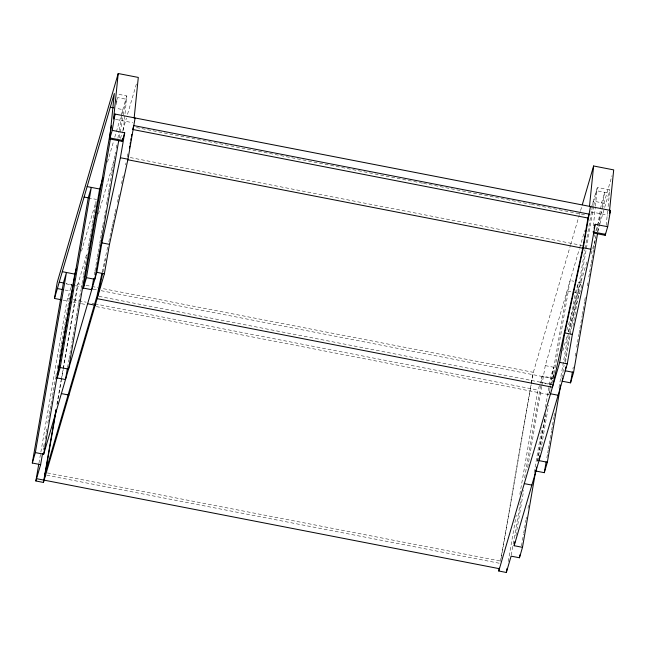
<?xml version="1.0" encoding="UTF-8"?>
<svg xmlns="http://www.w3.org/2000/svg" width="646" height="646" viewBox="0 0 646 646"><rect width="100%" height="100%" fill="white"/><g stroke="black" fill="none" stroke-linecap="round" stroke-linejoin="round"><path stroke-width="0.48" stroke-dasharray="3.23 2.42" d="M123.313 130.508L126.842 95.907L117.217 94.033M593.375 225.963L595.297 207.18M595.394 206.195L597.316 187.413L609.816 189.843L607.902 208.626M606.182 225.43L607.797 209.611M38.946 463.158L66.974 300.875L71.746 284.547L66.191 283.465M43.201 449.802L43.54 447.823M43.71 446.83L44.396 442.873M45.083 438.917L46.108 432.982M46.278 431.988L46.787 429.017M47.812 423.082L49.185 415.168M49.354 414.175L50.041 410.218M50.21 409.233L50.889 405.268M51.066 404.283L52.431 396.361M52.601 395.376L53.287 391.419M53.457 390.426L55.677 377.563M55.847 376.578L56.533 372.613M57.219 368.656L58.067 363.714M59.093 357.771L59.779 353.814M59.949 352.829L61.322 344.907M61.491 343.922L62.169 339.957M62.347 338.972L63.712 331.059M63.881 330.066L64.568 326.109M64.737 325.116L65.424 321.159M65.593 320.174L66.958 312.252M67.127 311.267L67.814 307.31M67.983 306.317L70.204 293.454M71.23 287.518L71.746 284.547M56.921 404.453L61.023 380.664M61.2 379.67L62.912 369.762M63.082 368.769L77.367 286.065L87.089 252.772M57.244 404.146L63.235 369.447M63.405 368.454L78.037 283.772L81.994 284.539M67.539 367.679L68.904 359.765M69.082 358.772L69.76 354.815M69.929 353.822L72.158 340.959M72.328 339.974L73.006 336.009M73.184 335.024L74.548 327.11M74.718 326.117L75.057 324.139M75.743 320.182L76.26 317.21M76.43 316.225L77.108 312.26M77.286 311.275L77.795 308.303M77.964 307.318L78.651 303.362M78.82 302.368L81.041 289.505M81.21 288.512L81.897 284.555M82.066 283.57L83.439 275.648M83.609 274.663L84.287 270.706M84.465 269.713L85.143 265.756M85.312 264.763L86.685 256.85M86.855 255.856L87.194 253.878M87.88 249.921L88.389 246.958M88.567 245.965L89.245 242.008M89.414 241.015L89.931 238.051M90.101 237.058L90.787 233.101M90.957 232.108L92.321 224.194M92.491 223.201L93.177 219.244M93.347 218.259L95.568 205.396M95.745 204.402L96.084 202.424M116.353 104.49L117.548 97.562L125.881 99.185L122.974 116.005M94.292 274.873L94.8 271.901M94.978 270.916L97.199 258.053M97.368 257.06L98.055 253.103M98.224 252.11L99.589 244.196M99.759 243.211L100.445 239.246M100.614 238.261L101.301 234.304M101.47 233.311L102.835 225.397M103.005 224.404L103.352 222.426M104.03 218.469L105.403 210.556M106.429 204.612L106.937 201.649M107.107 200.656L108.48 192.742M108.649 191.749L109.336 187.792M109.505 186.807L111.726 173.935M111.895 172.95L112.582 168.994M112.751 168L114.116 160.087M114.285 159.094L114.972 155.137M115.141 154.152L115.489 152.173M116.167 148.209L117.023 143.267M117.879 138.317L119.074 131.388M119.244 130.403L121.981 114.568M122.151 113.575L122.837 109.618L116.353 108.358M119.219 137.776L122.805 116.999M127.31 156.994L127.981 153.094M500.416 561.406L532.684 374.623L570.418 245.423M501.256 558.128L531.198 384.782M531.367 383.821L533.354 372.33L101.793 288.391M508.216 561.592L516.251 515.08M519.844 494.303L537.448 392.38L539.781 384.386M511.277 555.156L521.023 498.752M524.609 477.975L542.22 376.053L554.72 378.483M515.863 535.817L523.728 490.298M527.661 467.534L541.679 386.397M541.849 385.404L545.264 365.612L579.373 248.839M521.5 545.894L523.551 534.016M523.72 533.031L524.399 529.074M524.576 528.081L525.941 520.167M526.11 519.174L526.45 517.196M527.992 508.289L528.501 505.325M534.145 472.67L542.01 427.151M545.426 407.36L550.553 377.676L553.598 367.235L550.521 385.048M537.367 461.244L545.224 415.725M548.817 394.94L550.352 386.033M537.674 461.163L546.048 412.673M549.463 392.881L550.658 385.953M550.828 384.968L567.067 290.958L571.702 291.863M551.934 383.312L553.897 374.664M540.718 450.722L548.583 405.204M553.364 377.498L553.88 374.527M554.05 373.541L570.119 280.525L573.826 281.244M546.863 457.836L547.542 453.88M547.719 452.886L548.228 449.915M548.397 448.93L549.084 444.973M549.253 443.98L551.474 431.116M551.644 430.123L552.33 426.166M552.5 425.181L553.872 417.259M554.042 416.274L554.551 413.303M559 387.576L575.408 292.581L578.453 282.14L582.619 282.956M561.875 378.128L564.095 365.265M564.782 361.308L569.562 333.602M569.74 332.609L578.453 282.14M565.444 362.414L584.929 249.606M585.106 248.621L593.311 201.124L605.811 203.555M572.937 326.254L593.617 206.518M593.795 205.533L596.355 190.683L608.863 193.122M572.929 368.987L573.268 367.009M575.15 356.124L575.667 353.152M576.692 347.217L577.371 343.26M577.54 342.267L578.913 334.353M579.082 333.36L579.769 329.403M579.938 328.418L582.159 315.555M582.329 314.562L583.015 310.605M583.185 309.612L584.549 301.698M584.719 300.705L585.405 296.748M587.287 285.863L587.795 282.9M588.821 276.956L589.507 273M589.677 272.014L591.05 264.093M591.219 263.108L591.898 259.151M592.075 258.158L593.44 250.244M593.609 249.251L594.296 245.294M594.465 244.301L596 235.402M596.856 230.452L597.542 226.496M597.712 225.502L601.644 202.747L604.688 192.306L601.789 209.126M597.857 231.89L601.612 210.12M102.157 272.321L107.963 245.706M108.819 241.765L110.975 231.906M111.185 230.921L111.831 227.965M112.049 226.98L112.695 224.017M112.905 223.031L114.197 217.121M114.415 216.135L115.053 213.18M115.271 212.195L115.917 209.231M117.419 202.335L118.283 198.395M118.493 197.41L119.139 194.446M121.505 183.609L123.224 175.72M125.59 164.875L126.018 162.905M102.932 272.039L105.726 259.232M116.159 102.302L117.548 97.562M81.501 251.141L96.036 201.366M107.494 162.138L113.664 141.014M114.786 137.17L126.842 95.907M98.41 214.02L113.971 160.741M120.479 138.462L122.457 131.679M122.74 130.71L126.422 118.113M127.553 114.245L136.605 83.245M570.701 244.454L579.187 215.393M579.47 214.424L580.318 211.517M580.601 210.548L582.014 205.703M542.22 376.053L540.339 382.48L552.847 384.911M579.648 247.878L584.703 230.598M591.429 207.552L597.316 187.413M566.873 330.227L587.182 260.685M594.231 236.541L594.796 234.603M595.927 230.743L612.004 175.688M562.803 350.818L567.277 335.508M568.391 331.673L582.345 283.901M591.106 253.91L595.911 237.445M597.607 231.639L599.593 224.856M599.876 223.887L604.398 208.4M604.68 207.431L609.816 189.843M115.489 119.365L132.705 122.716M590.888 211.831L608.104 215.175M136.484 127.569L422.541 183.206M423.534 183.399L530.431 204.193M531.424 204.386L586.851 215.166M130.282 157.567L582.627 245.553M88.26 197.838L96.593 199.452M572.622 292.04L579.575 293.389M545.264 365.612L555.269 367.558M85.958 285.314L90.9 286.275M91.894 286.469L97.829 287.623M65.892 283.836L71.625 284.951M75.453 285.694L81.323 286.832M93.202 289.142L97.166 289.917M101.123 290.684L552.766 378.524M98.975 296.361L551.329 384.338M65.06 290.038L69.865 290.975M67.644 298.581L69.542 298.953M73.329 299.687L86.112 302.175M92.047 303.329L94.033 303.717M95.019 303.911L538.118 390.087M63.13 300.132L68.872 301.246M72.659 301.981L80.492 303.507M81.485 303.701L85.442 304.468M96.327 306.584L549.948 394.811M47.408 472.929L500.747 561.099M46.738 475.222L500.077 563.393"/><path stroke-width="0.97" d="M109.699 138.947L112.21 130.355L124.71 132.785L122.199 141.377L109.699 138.947L114.334 93.476L54.474 298.444L61.2 299.752M134.166 117.96L138.301 77.431L118.218 73.523L113.583 118.993L115.02 114.067L610.502 210.435L607.684 226.722L605.181 235.314L593.634 233.069M122.199 141.377L122.506 138.414M589.483 206.518L593.617 165.982L613.7 169.89L609.461 211.412M605.181 235.314L605.383 233.335M54.474 298.444L57.284 282.157L118.218 73.523M32.3 463.02L63.405 282.924L66.457 272.491L35.344 452.588L32.3 463.02L40.633 464.644L42.515 453.758M135.103 117.976L127.981 159.215L109.473 244.358L104.377 273.815L43.444 482.449L35.869 480.971L38.776 464.151M35.344 452.588L43.686 454.211L74.791 274.114L76.47 268.365M57.155 377.934L88.26 197.838L91.312 187.397L60.199 367.493L57.155 377.934L65.488 379.549L67.37 368.664M43.444 482.449L56.065 409.411M44.114 480.156L56.218 410.089M103.013 177.497L99.645 189.02L68.541 369.116L60.199 367.493M93.605 278.83L91.724 289.715L83.391 288.092L111.419 125.809M83.391 288.092L86.435 277.659L110.539 138.131M112.21 130.355L115.02 114.067M118.703 140.747L94.776 279.282L86.435 277.659M43.686 454.211L96.803 272.337L101.89 242.88L120.398 157.737L124.71 132.785M129.45 147.982L129.789 146.036M130.129 144.09L130.46 142.144M130.799 140.19L131.138 138.244M131.469 136.298L131.808 134.352M535.655 471.136L522.493 547.332L519.449 557.764L511.107 556.149L506.343 572.477L498.76 570.999L499.253 568.149M506.343 572.477L507.021 568.52M522.493 547.332L514.159 545.708L514.838 541.752M519.449 557.764L519.957 554.801M536.648 467.098L535.962 471.055L544.295 472.678L547.348 462.237L560.68 385.056M539.862 455.672L539.006 460.622L547.348 462.237M498.76 570.999L559.694 362.366L564.782 332.908L583.298 247.765L590.42 206.526M102.714 273.024L97.126 298.654L552.443 387.212L582.749 248.225L587.965 218.033L589.104 214.141L133.787 125.582L132.648 129.483L587.965 218.033M544.295 472.678L546.177 461.793M562.714 378.249L562.198 381.221L570.539 382.844L573.583 372.403L597.51 233.868M565.928 366.823L565.25 370.78L573.583 372.403M514.159 545.708L567.277 363.843L572.364 334.386L590.872 249.243L595.184 224.291L607.684 226.722M570.539 382.844L572.413 371.959M101.947 273.306L96.997 295.973L44.76 474.834M35.869 480.971L40.633 464.644M582.296 204.734L593.617 165.982M594.07 228.095L595.184 224.291M609.541 213.721L610.502 210.435M110.329 107.188L113.664 107.834M109.981 137.961L122.49 140.392M592.963 231.898L605.463 234.328M120.398 157.737L127.981 159.215M583.298 247.765L590.872 249.243M127.432 159.675L582.749 248.225M87.137 186.589L99.645 189.02M84.093 197.022L88.26 197.838M101.89 242.88L109.473 244.358M564.782 332.908L572.364 334.386M96.803 272.337L104.377 273.815M559.694 362.366L567.277 363.843M62.291 271.675L74.791 274.114M59.238 282.116L63.405 282.924M57.365 288.544L63.13 289.666M87.63 303.749L95.204 305.227M550.521 393.785L558.096 395.255M61.386 393.592L68.969 395.061M524.286 483.62L531.86 485.089M36.539 478.678L499.431 568.706"/></g></svg>
